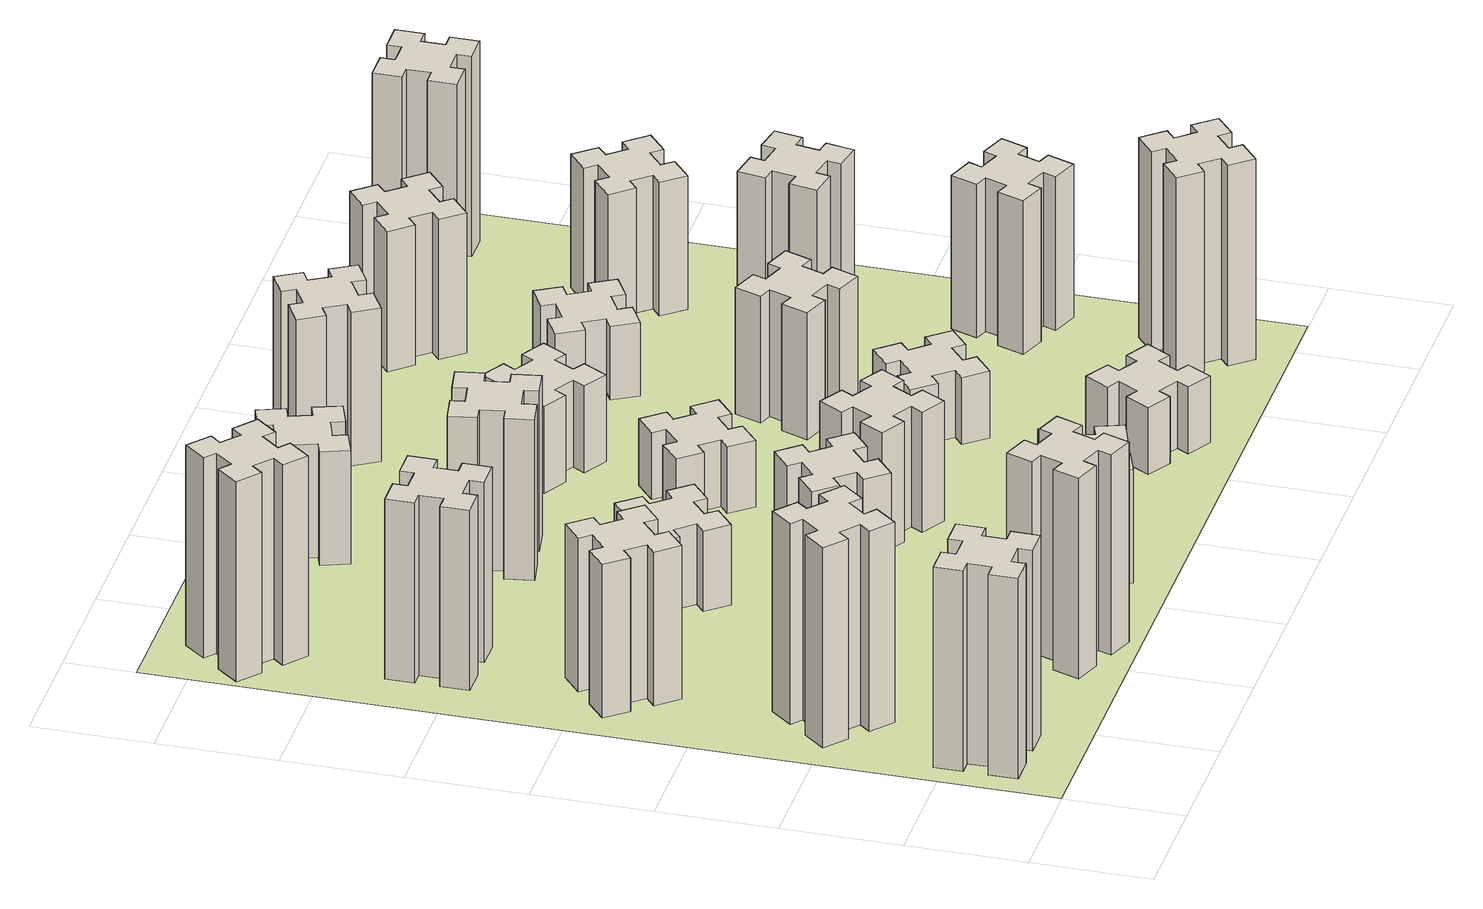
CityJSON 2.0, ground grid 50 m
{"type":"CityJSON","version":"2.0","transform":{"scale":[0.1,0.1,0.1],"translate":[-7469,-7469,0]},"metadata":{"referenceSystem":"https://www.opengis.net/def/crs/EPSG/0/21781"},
"CityObjects":{
"building1":{"type":"Building","attributes":{"class":"1000","function":"1000","usage":"1000","yearOfConstruction":2016,"roofType":"1000","measuredHeight":90,"storeysAboveGround":30,"storeysBelowGround":0},"geometry":[{"type":"Solid","lod":"1","boundaries":[[[[0,1,2,3,4,5,6,7,8,9,10,11,12,13,14,15,16,17,18,19]],[[17,16,20,21]],[[16,15,22,20]],[[15,14,23,22]],[[14,13,24,23]],[[13,12,25,24]],[[12,11,26,25]],[[11,10,27,26]],[[10,9,28,27]],[[9,8,29,28]],[[8,7,30,29]],[[7,6,31,30]],[[6,5,32,31]],[[5,4,33,32]],[[4,3,34,33]],[[3,2,35,34]],[[2,1,36,35]],[[1,0,37,36]],[[0,19,38,37]],[[19,18,39,38]],[[18,17,21,39]],[[24,25,26,27,28,29,30,31,32,33,34,35,36,37,38,39,21,20,22,23]]]]}]},
"building2":{"type":"Building","attributes":{"class":"1000","function":"1000","usage":"1000","yearOfConstruction":2016,"roofType":"1000","measuredHeight":90,"storeysAboveGround":30,"storeysBelowGround":0},"geometry":[{"type":"Solid","lod":"1","boundaries":[[[[40,41,42,43,44,45,46,47,48,49,50,51,52,53,54,55,56,57,58,59]],[[57,56,60,61]],[[56,55,62,60]],[[55,54,63,62]],[[54,53,64,63]],[[53,52,65,64]],[[52,51,66,65]],[[51,50,67,66]],[[50,49,68,67]],[[49,48,69,68]],[[48,47,70,69]],[[47,46,71,70]],[[46,45,72,71]],[[45,44,73,72]],[[44,43,74,73]],[[43,42,75,74]],[[42,41,76,75]],[[41,40,77,76]],[[40,59,78,77]],[[59,58,79,78]],[[58,57,61,79]],[[64,65,66,67,68,69,70,71,72,73,74,75,76,77,78,79,61,60,62,63]]]]}]},
"building3":{"type":"Building","attributes":{"class":"1000","function":"1000","usage":"1000","yearOfConstruction":2016,"roofType":"1000","measuredHeight":69,"storeysAboveGround":30,"storeysBelowGround":0},"geometry":[{"type":"Solid","lod":"1","boundaries":[[[[80,81,82,83,84,85,86,87,88,89,90,91,92,93,94,95,96,97,98,99]],[[97,96,100,101]],[[96,95,102,100]],[[95,94,103,102]],[[94,93,104,103]],[[93,92,105,104]],[[92,91,106,105]],[[91,90,107,106]],[[90,89,108,107]],[[89,88,109,108]],[[88,87,110,109]],[[87,86,111,110]],[[86,85,112,111]],[[85,84,113,112]],[[84,83,114,113]],[[83,82,115,114]],[[82,81,116,115]],[[81,80,117,116]],[[80,99,118,117]],[[99,98,119,118]],[[98,97,101,119]],[[104,105,106,107,108,109,110,111,112,113,114,115,116,117,118,119,101,100,102,103]]]]}]},
"building4":{"type":"Building","attributes":{"class":"1000","function":"1000","usage":"1000","yearOfConstruction":2016,"roofType":"1000","measuredHeight":81,"storeysAboveGround":30,"storeysBelowGround":0},"geometry":[{"type":"Solid","lod":"1","boundaries":[[[[120,121,122,123,124,125,126,127,128,129,130,131,132,133,134,135,136,137,138,139]],[[137,136,140,141]],[[136,135,142,140]],[[135,134,143,142]],[[134,133,144,143]],[[133,132,145,144]],[[132,131,146,145]],[[131,130,147,146]],[[130,129,148,147]],[[129,128,149,148]],[[128,127,150,149]],[[127,126,151,150]],[[126,125,152,151]],[[125,124,153,152]],[[124,123,154,153]],[[123,122,155,154]],[[122,121,156,155]],[[121,120,157,156]],[[120,139,158,157]],[[139,138,159,158]],[[138,137,141,159]],[[144,145,146,147,148,149,150,151,152,153,154,155,156,157,158,159,141,140,142,143]]]]}]},
"building5":{"type":"Building","attributes":{"class":"1000","function":"1000","usage":"1000","yearOfConstruction":2016,"roofType":"1000","measuredHeight":90,"storeysAboveGround":30,"storeysBelowGround":0},"geometry":[{"type":"Solid","lod":"1","boundaries":[[[[160,161,162,163,164,165,166,167,168,169,170,171,172,173,174,175,176,177,178,179]],[[177,176,180,181]],[[176,175,182,180]],[[175,174,183,182]],[[174,173,184,183]],[[173,172,185,184]],[[172,171,186,185]],[[171,170,187,186]],[[170,169,188,187]],[[169,168,189,188]],[[168,167,190,189]],[[167,166,191,190]],[[166,165,192,191]],[[165,164,193,192]],[[164,163,194,193]],[[163,162,195,194]],[[162,161,196,195]],[[161,160,197,196]],[[160,179,198,197]],[[179,178,199,198]],[[178,177,181,199]],[[184,185,186,187,188,189,190,191,192,193,194,195,196,197,198,199,181,180,182,183]]]]}]},
"building6":{"type":"Building","attributes":{"class":"1000","function":"1000","usage":"1000","yearOfConstruction":2016,"roofType":"1000","measuredHeight":90,"storeysAboveGround":30,"storeysBelowGround":0},"geometry":[{"type":"Solid","lod":"1","boundaries":[[[[200,201,202,203,204,205,206,207,208,209,210,211,212,213,214,215,216,217,218,219]],[[217,216,220,221]],[[216,215,222,220]],[[215,214,223,222]],[[214,213,224,223]],[[213,212,225,224]],[[212,211,226,225]],[[211,210,227,226]],[[210,209,228,227]],[[209,208,229,228]],[[208,207,230,229]],[[207,206,231,230]],[[206,205,232,231]],[[205,204,233,232]],[[204,203,234,233]],[[203,202,235,234]],[[202,201,236,235]],[[201,200,237,236]],[[200,219,238,237]],[[219,218,239,238]],[[218,217,221,239]],[[224,225,226,227,228,229,230,231,232,233,234,235,236,237,238,239,221,220,222,223]]]]}]},
"building7":{"type":"Building","attributes":{"class":"1000","function":"1000","usage":"1000","yearOfConstruction":2016,"roofType":"1000","measuredHeight":69,"storeysAboveGround":30,"storeysBelowGround":0},"geometry":[{"type":"Solid","lod":"1","boundaries":[[[[240,241,242,243,244,245,246,247,248,249,250,251,252,253,254,255,256,257,258,259]],[[257,256,260,261]],[[256,255,262,260]],[[255,254,263,262]],[[254,253,264,263]],[[253,252,265,264]],[[252,251,266,265]],[[251,250,267,266]],[[250,249,268,267]],[[249,248,269,268]],[[248,247,270,269]],[[247,246,271,270]],[[246,245,272,271]],[[245,244,273,272]],[[244,243,274,273]],[[243,242,275,274]],[[242,241,276,275]],[[241,240,277,276]],[[240,259,278,277]],[[259,258,279,278]],[[258,257,261,279]],[[264,265,266,267,268,269,270,271,272,273,274,275,276,277,278,279,261,260,262,263]]]]}]},
"building8":{"type":"Building","attributes":{"class":"1000","function":"1000","usage":"1000","yearOfConstruction":2016,"roofType":"1000","measuredHeight":36,"storeysAboveGround":30,"storeysBelowGround":0},"geometry":[{"type":"Solid","lod":"1","boundaries":[[[[280,281,282,283,284,285,286,287,288,289,290,291,292,293,294,295,296,297,298,299]],[[297,296,300,301]],[[296,295,302,300]],[[295,294,303,302]],[[294,293,304,303]],[[293,292,305,304]],[[292,291,306,305]],[[291,290,307,306]],[[290,289,308,307]],[[289,288,309,308]],[[288,287,310,309]],[[287,286,311,310]],[[286,285,312,311]],[[285,284,313,312]],[[284,283,314,313]],[[283,282,315,314]],[[282,281,316,315]],[[281,280,317,316]],[[280,299,318,317]],[[299,298,319,318]],[[298,297,301,319]],[[304,305,306,307,308,309,310,311,312,313,314,315,316,317,318,319,301,300,302,303]]]]}]},
"building9":{"type":"Building","attributes":{"class":"1000","function":"1000","usage":"1000","yearOfConstruction":2016,"roofType":"1000","measuredHeight":51,"storeysAboveGround":30,"storeysBelowGround":0},"geometry":[{"type":"Solid","lod":"1","boundaries":[[[[320,321,322,323,324,325,326,327,328,329,330,331,332,333,334,335,336,337,338,339]],[[337,336,340,341]],[[336,335,342,340]],[[335,334,343,342]],[[334,333,344,343]],[[333,332,345,344]],[[332,331,346,345]],[[331,330,347,346]],[[330,329,348,347]],[[329,328,349,348]],[[328,327,350,349]],[[327,326,351,350]],[[326,325,352,351]],[[325,324,353,352]],[[324,323,354,353]],[[323,322,355,354]],[[322,321,356,355]],[[321,320,357,356]],[[320,339,358,357]],[[339,338,359,358]],[[338,337,341,359]],[[344,345,346,347,348,349,350,351,352,353,354,355,356,357,358,359,341,340,342,343]]]]}]},
"building10":{"type":"Building","attributes":{"class":"1000","function":"1000","usage":"1000","yearOfConstruction":2016,"roofType":"1000","measuredHeight":72,"storeysAboveGround":30,"storeysBelowGround":0},"geometry":[{"type":"Solid","lod":"1","boundaries":[[[[360,361,362,363,364,365,366,367,368,369,370,371,372,373,374,375,376,377,378,379]],[[377,376,380,381]],[[376,375,382,380]],[[375,374,383,382]],[[374,373,384,383]],[[373,372,385,384]],[[372,371,386,385]],[[371,370,387,386]],[[370,369,388,387]],[[369,368,389,388]],[[368,367,390,389]],[[367,366,391,390]],[[366,365,392,391]],[[365,364,393,392]],[[364,363,394,393]],[[363,362,395,394]],[[362,361,396,395]],[[361,360,397,396]],[[360,379,398,397]],[[379,378,399,398]],[[378,377,381,399]],[[384,385,386,387,388,389,390,391,392,393,394,395,396,397,398,399,381,380,382,383]]]]}]},
"building11":{"type":"Building","attributes":{"class":"1000","function":"1000","usage":"1000","yearOfConstruction":2016,"roofType":"1000","measuredHeight":51,"storeysAboveGround":30,"storeysBelowGround":0},"geometry":[{"type":"Solid","lod":"1","boundaries":[[[[400,401,402,403,404,405,406,407,408,409,410,411,412,413,414,415,416,417,418,419]],[[417,416,420,421]],[[416,415,422,420]],[[415,414,423,422]],[[414,413,424,423]],[[413,412,425,424]],[[412,411,426,425]],[[411,410,427,426]],[[410,409,428,427]],[[409,408,429,428]],[[408,407,430,429]],[[407,406,431,430]],[[406,405,432,431]],[[405,404,433,432]],[[404,403,434,433]],[[403,402,435,434]],[[402,401,436,435]],[[401,400,437,436]],[[400,419,438,437]],[[419,418,439,438]],[[418,417,421,439]],[[424,425,426,427,428,429,430,431,432,433,434,435,436,437,438,439,421,420,422,423]]]]}]},
"building12":{"type":"Building","attributes":{"class":"1000","function":"1000","usage":"1000","yearOfConstruction":2016,"roofType":"1000","measuredHeight":54,"storeysAboveGround":30,"storeysBelowGround":0},"geometry":[{"type":"Solid","lod":"1","boundaries":[[[[440,441,442,443,444,445,446,447,448,449,450,451,452,453,454,455,456,457,458,459]],[[457,456,460,461]],[[456,455,462,460]],[[455,454,463,462]],[[454,453,464,463]],[[453,452,465,464]],[[452,451,466,465]],[[451,450,467,466]],[[450,449,468,467]],[[449,448,469,468]],[[448,447,470,469]],[[447,446,471,470]],[[446,445,472,471]],[[445,444,473,472]],[[444,443,474,473]],[[443,442,475,474]],[[442,441,476,475]],[[441,440,477,476]],[[440,459,478,477]],[[459,458,479,478]],[[458,457,461,479]],[[464,465,466,467,468,469,470,471,472,473,474,475,476,477,478,479,461,460,462,463]]]]}]},
"building13":{"type":"Building","attributes":{"class":"1000","function":"1000","usage":"1000","yearOfConstruction":2016,"roofType":"1000","measuredHeight":30,"storeysAboveGround":30,"storeysBelowGround":0},"geometry":[{"type":"Solid","lod":"1","boundaries":[[[[480,481,482,483,484,485,486,487,488,489,490,491,492,493,494,495,496,497,498,499]],[[497,496,500,501]],[[496,495,502,500]],[[495,494,503,502]],[[494,493,504,503]],[[493,492,505,504]],[[492,491,506,505]],[[491,490,507,506]],[[490,489,508,507]],[[489,488,509,508]],[[488,487,510,509]],[[487,486,511,510]],[[486,485,512,511]],[[485,484,513,512]],[[484,483,514,513]],[[483,482,515,514]],[[482,481,516,515]],[[481,480,517,516]],[[480,499,518,517]],[[499,498,519,518]],[[498,497,501,519]],[[504,505,506,507,508,509,510,511,512,513,514,515,516,517,518,519,501,500,502,503]]]]}]},
"building14":{"type":"Building","attributes":{"class":"1000","function":"1000","usage":"1000","yearOfConstruction":2016,"roofType":"1000","measuredHeight":39,"storeysAboveGround":30,"storeysBelowGround":0},"geometry":[{"type":"Solid","lod":"1","boundaries":[[[[520,521,522,523,524,525,526,527,528,529,530,531,532,533,534,535,536,537,538,539]],[[537,536,540,541]],[[536,535,542,540]],[[535,534,543,542]],[[534,533,544,543]],[[533,532,545,544]],[[532,531,546,545]],[[531,530,547,546]],[[530,529,548,547]],[[529,528,549,548]],[[528,527,550,549]],[[527,526,551,550]],[[526,525,552,551]],[[525,524,553,552]],[[524,523,554,553]],[[523,522,555,554]],[[522,521,556,555]],[[521,520,557,556]],[[520,539,558,557]],[[539,538,559,558]],[[538,537,541,559]],[[544,545,546,547,548,549,550,551,552,553,554,555,556,557,558,559,541,540,542,543]]]]}]},
"building15":{"type":"Building","attributes":{"class":"1000","function":"1000","usage":"1000","yearOfConstruction":2016,"roofType":"1000","measuredHeight":30,"storeysAboveGround":30,"storeysBelowGround":0},"geometry":[{"type":"Solid","lod":"1","boundaries":[[[[560,561,562,563,564,565,566,567,568,569,570,571,572,573,574,575,576,577,578,579]],[[577,576,580,581]],[[576,575,582,580]],[[575,574,583,582]],[[574,573,584,583]],[[573,572,585,584]],[[572,571,586,585]],[[571,570,587,586]],[[570,569,588,587]],[[569,568,589,588]],[[568,567,590,589]],[[567,566,591,590]],[[566,565,592,591]],[[565,564,593,592]],[[564,563,594,593]],[[563,562,595,594]],[[562,561,596,595]],[[561,560,597,596]],[[560,579,598,597]],[[579,578,599,598]],[[578,577,581,599]],[[584,585,586,587,588,589,590,591,592,593,594,595,596,597,598,599,581,580,582,583]]]]}]},
"building16":{"type":"Building","attributes":{"class":"1000","function":"1000","usage":"1000","yearOfConstruction":2016,"roofType":"1000","measuredHeight":69,"storeysAboveGround":30,"storeysBelowGround":0},"geometry":[{"type":"Solid","lod":"1","boundaries":[[[[600,601,602,603,604,605,606,607,608,609,610,611,612,613,614,615,616,617,618,619]],[[617,616,620,621]],[[616,615,622,620]],[[615,614,623,622]],[[614,613,624,623]],[[613,612,625,624]],[[612,611,626,625]],[[611,610,627,626]],[[610,609,628,627]],[[609,608,629,628]],[[608,607,630,629]],[[607,606,631,630]],[[606,605,632,631]],[[605,604,633,632]],[[604,603,634,633]],[[603,602,635,634]],[[602,601,636,635]],[[601,600,637,636]],[[600,619,638,637]],[[619,618,639,638]],[[618,617,621,639]],[[624,625,626,627,628,629,630,631,632,633,634,635,636,637,638,639,621,620,622,623]]]]}]},
"building17":{"type":"Building","attributes":{"class":"1000","function":"1000","usage":"1000","yearOfConstruction":2016,"roofType":"1000","measuredHeight":30,"storeysAboveGround":30,"storeysBelowGround":0},"geometry":[{"type":"Solid","lod":"1","boundaries":[[[[640,641,642,643,644,645,646,647,648,649,650,651,652,653,654,655,656,657,658,659]],[[657,656,660,661]],[[656,655,662,660]],[[655,654,663,662]],[[654,653,664,663]],[[653,652,665,664]],[[652,651,666,665]],[[651,650,667,666]],[[650,649,668,667]],[[649,648,669,668]],[[648,647,670,669]],[[647,646,671,670]],[[646,645,672,671]],[[645,644,673,672]],[[644,643,674,673]],[[643,642,675,674]],[[642,641,676,675]],[[641,640,677,676]],[[640,659,678,677]],[[659,658,679,678]],[[658,657,661,679]],[[664,665,666,667,668,669,670,671,672,673,674,675,676,677,678,679,661,660,662,663]]]]}]},
"building18":{"type":"Building","attributes":{"class":"1000","function":"1000","usage":"1000","yearOfConstruction":2016,"roofType":"1000","measuredHeight":57,"storeysAboveGround":30,"storeysBelowGround":0},"geometry":[{"type":"Solid","lod":"1","boundaries":[[[[680,681,682,683,684,685,686,687,688,689,690,691,692,693,694,695,696,697,698,699]],[[697,696,700,701]],[[696,695,702,700]],[[695,694,703,702]],[[694,693,704,703]],[[693,692,705,704]],[[692,691,706,705]],[[691,690,707,706]],[[690,689,708,707]],[[689,688,709,708]],[[688,687,710,709]],[[687,686,711,710]],[[686,685,712,711]],[[685,684,713,712]],[[684,683,714,713]],[[683,682,715,714]],[[682,681,716,715]],[[681,680,717,716]],[[680,699,718,717]],[[699,698,719,718]],[[698,697,701,719]],[[704,705,706,707,708,709,710,711,712,713,714,715,716,717,718,719,701,700,702,703]]]]}]},
"building19":{"type":"Building","attributes":{"class":"1000","function":"1000","usage":"1000","yearOfConstruction":2016,"roofType":"1000","measuredHeight":33,"storeysAboveGround":30,"storeysBelowGround":0},"geometry":[{"type":"Solid","lod":"1","boundaries":[[[[720,721,722,723,724,725,726,727,728,729,730,731,732,733,734,735,736,737,738,739]],[[737,736,740,741]],[[736,735,742,740]],[[735,734,743,742]],[[734,733,744,743]],[[733,732,745,744]],[[732,731,746,745]],[[731,730,747,746]],[[730,729,748,747]],[[729,728,749,748]],[[728,727,750,749]],[[727,726,751,750]],[[726,725,752,751]],[[725,724,753,752]],[[724,723,754,753]],[[723,722,755,754]],[[722,721,756,755]],[[721,720,757,756]],[[720,739,758,757]],[[739,738,759,758]],[[738,737,741,759]],[[744,745,746,747,748,749,750,751,752,753,754,755,756,757,758,759,741,740,742,743]]]]}]},
"building20":{"type":"Building","attributes":{"class":"1000","function":"1000","usage":"1000","yearOfConstruction":2016,"roofType":"1000","measuredHeight":90,"storeysAboveGround":30,"storeysBelowGround":0},"geometry":[{"type":"Solid","lod":"1","boundaries":[[[[760,761,762,763,764,765,766,767,768,769,770,771,772,773,774,775,776,777,778,779]],[[777,776,780,781]],[[776,775,782,780]],[[775,774,783,782]],[[774,773,784,783]],[[773,772,785,784]],[[772,771,786,785]],[[771,770,787,786]],[[770,769,788,787]],[[769,768,789,788]],[[768,767,790,789]],[[767,766,791,790]],[[766,765,792,791]],[[765,764,793,792]],[[764,763,794,793]],[[763,762,795,794]],[[762,761,796,795]],[[761,760,797,796]],[[760,779,798,797]],[[779,778,799,798]],[[778,777,781,799]],[[784,785,786,787,788,789,790,791,792,793,794,795,796,797,798,799,781,780,782,783]]]]}]},
"building21":{"type":"Building","attributes":{"class":"1000","function":"1000","usage":"1000","yearOfConstruction":2016,"roofType":"1000","measuredHeight":63,"storeysAboveGround":30,"storeysBelowGround":0},"geometry":[{"type":"Solid","lod":"1","boundaries":[[[[800,801,802,803,804,805,806,807,808,809,810,811,812,813,814,815,816,817,818,819]],[[817,816,820,821]],[[816,815,822,820]],[[815,814,823,822]],[[814,813,824,823]],[[813,812,825,824]],[[812,811,826,825]],[[811,810,827,826]],[[810,809,828,827]],[[809,808,829,828]],[[808,807,830,829]],[[807,806,831,830]],[[806,805,832,831]],[[805,804,833,832]],[[804,803,834,833]],[[803,802,835,834]],[[802,801,836,835]],[[801,800,837,836]],[[800,819,838,837]],[[819,818,839,838]],[[818,817,821,839]],[[824,825,826,827,828,829,830,831,832,833,834,835,836,837,838,839,821,820,822,823]]]]}]},
"building22":{"type":"Building","attributes":{"class":"1000","function":"1000","usage":"1000","yearOfConstruction":2016,"roofType":"1000","measuredHeight":69,"storeysAboveGround":30,"storeysBelowGround":0},"geometry":[{"type":"Solid","lod":"1","boundaries":[[[[840,841,842,843,844,845,846,847,848,849,850,851,852,853,854,855,856,857,858,859]],[[857,856,860,861]],[[856,855,862,860]],[[855,854,863,862]],[[854,853,864,863]],[[853,852,865,864]],[[852,851,866,865]],[[851,850,867,866]],[[850,849,868,867]],[[849,848,869,868]],[[848,847,870,869]],[[847,846,871,870]],[[846,845,872,871]],[[845,844,873,872]],[[844,843,874,873]],[[843,842,875,874]],[[842,841,876,875]],[[841,840,877,876]],[[840,859,878,877]],[[859,858,879,878]],[[858,857,861,879]],[[864,865,866,867,868,869,870,871,872,873,874,875,876,877,878,879,861,860,862,863]]]]}]},
"building23":{"type":"Building","attributes":{"class":"1000","function":"1000","usage":"1000","yearOfConstruction":2016,"roofType":"1000","measuredHeight":66,"storeysAboveGround":30,"storeysBelowGround":0},"geometry":[{"type":"Solid","lod":"1","boundaries":[[[[880,881,882,883,884,885,886,887,888,889,890,891,892,893,894,895,896,897,898,899]],[[897,896,900,901]],[[896,895,902,900]],[[895,894,903,902]],[[894,893,904,903]],[[893,892,905,904]],[[892,891,906,905]],[[891,890,907,906]],[[890,889,908,907]],[[889,888,909,908]],[[888,887,910,909]],[[887,886,911,910]],[[886,885,912,911]],[[885,884,913,912]],[[884,883,914,913]],[[883,882,915,914]],[[882,881,916,915]],[[881,880,917,916]],[[880,899,918,917]],[[899,898,919,918]],[[898,897,901,919]],[[904,905,906,907,908,909,910,911,912,913,914,915,916,917,918,919,901,900,902,903]]]]}]},
"building24":{"type":"Building","attributes":{"class":"1000","function":"1000","usage":"1000","yearOfConstruction":2016,"roofType":"1000","measuredHeight":60,"storeysAboveGround":30,"storeysBelowGround":0},"geometry":[{"type":"Solid","lod":"1","boundaries":[[[[920,921,922,923,924,925,926,927,928,929,930,931,932,933,934,935,936,937,938,939]],[[937,936,940,941]],[[936,935,942,940]],[[935,934,943,942]],[[934,933,944,943]],[[933,932,945,944]],[[932,931,946,945]],[[931,930,947,946]],[[930,929,948,947]],[[929,928,949,948]],[[928,927,950,949]],[[927,926,951,950]],[[926,925,952,951]],[[925,924,953,952]],[[924,923,954,953]],[[923,922,955,954]],[[922,921,956,955]],[[921,920,957,956]],[[920,939,958,957]],[[939,938,959,958]],[[938,937,941,959]],[[944,945,946,947,948,949,950,951,952,953,954,955,956,957,958,959,941,940,942,943]]]]}]},
"building25":{"type":"Building","attributes":{"class":"1000","function":"1000","usage":"1000","yearOfConstruction":2016,"roofType":"1000","measuredHeight":90,"storeysAboveGround":30,"storeysBelowGround":0},"geometry":[{"type":"Solid","lod":"1","boundaries":[[[[960,961,962,963,964,965,966,967,968,969,970,971,972,973,974,975,976,977,978,979]],[[977,976,980,981]],[[976,975,982,980]],[[975,974,983,982]],[[974,973,984,983]],[[973,972,985,984]],[[972,971,986,985]],[[971,970,987,986]],[[970,969,988,987]],[[969,968,989,988]],[[968,967,990,989]],[[967,966,991,990]],[[966,965,992,991]],[[965,964,993,992]],[[964,963,994,993]],[[963,962,995,994]],[[962,961,996,995]],[[961,960,997,996]],[[960,979,998,997]],[[979,978,999,998]],[[978,977,981,999]],[[984,985,986,987,988,989,990,991,992,993,994,995,996,997,998,999,981,980,982,983]]]]}]},
"landuse1":{"type":"LandUse","attributes":{"name":"plot1","function":"1010"},"geometry":[{"type":"MultiSurface","lod":"1","boundaries":[[[1000,1001,1002,1003]]]}]}
},
"vertices":[
[165,425,0],[165,325,0],[105,325,0],[105,205,0],[225,205,0],[225,265,0],[325,265,0],[325,205,0],[445,205,0],[445,325,0],[385,325,0],[385,425,0],[445,425,0],[445,545,0],[325,545,0],[325,485,0],[225,485,0],[225,545,0],[105,545,0],[105,425,0],[225,485,900],[225,545,900],[325,485,900],[325,545,900],[445,545,900],[445,425,900],[385,425,900],[385,325,900],[445,325,900],[445,205,900],[325,205,900],[325,265,900],[225,265,900],[225,205,900],[105,205,900],[105,325,900],[165,325,900],[165,425,900],[105,425,900],[105,545,900],
[484,1067,0],[408,1132,0],[446,1178,0],[354,1255,0],[277,1163,0],[323,1124,0],[259,1048,0],[213,1086,0],[136,994,0],[228,917,0],[266,963,0],[343,899,0],[304,853,0],[396,776,0],[473,868,0],[427,906,0],[492,983,0],[538,944,0],[615,1036,0],[523,1113,0],[492,983,900],[538,944,900],[427,906,900],[473,868,900],[396,776,900],[304,853,900],[343,899,900],[266,963,900],[228,917,900],[136,994,900],[213,1086,900],[259,1048,900],[323,1124,900],[277,1163,900],[354,1255,900],[446,1178,900],[408,1132,900],[484,1067,900],[523,1113,900],[615,1036,900],
[492,1888,0],[427,1964,0],[473,2003,0],[396,2095,0],[304,2018,0],[343,1972,0],[266,1907,0],[228,1953,0],[136,1876,0],[213,1784,0],[259,1823,0],[323,1746,0],[277,1708,0],[354,1616,0],[446,1693,0],[408,1739,0],[484,1803,0],[523,1757,0],[615,1834,0],[538,1926,0],[484,1803,690],[523,1757,690],[408,1739,690],[446,1693,690],[354,1616,690],[277,1708,690],[323,1746,690],[259,1823,690],[213,1784,690],[136,1876,690],[228,1953,690],[266,1907,690],[343,1972,690],[304,2018,690],[396,2095,690],[473,2003,690],[427,1964,690],[492,1888,690],[538,1926,690],[615,1834,690],
[485,2545,0],[485,2645,0],[545,2645,0],[545,2765,0],[425,2765,0],[425,2705,0],[325,2705,0],[325,2765,0],[205,2765,0],[205,2645,0],[265,2645,0],[265,2545,0],[205,2545,0],[205,2425,0],[325,2425,0],[325,2485,0],[425,2485,0],[425,2425,0],[545,2425,0],[545,2545,0],[425,2485,810],[425,2425,810],[325,2485,810],[325,2425,810],[205,2425,810],[205,2545,810],[265,2545,810],[265,2645,810],[205,2645,810],[205,2765,810],[325,2765,810],[325,2705,810],[425,2705,810],[425,2765,810],[545,2765,810],[545,2645,810],[485,2645,810],[485,2545,810],[545,2545,810],[545,2425,810],
[1029,360,0],[995,266,0],[939,287,0],[897,174,0],[1010,133,0],[1031,189,0],[1125,155,0],[1104,99,0],[1217,57,0],[1258,170,0],[1202,191,0],[1236,285,0],[1292,264,0],[1333,377,0],[1220,418,0],[1200,362,0],[1106,396,0],[1127,452,0],[1014,493,0],[973,380,0],[1106,396,900],[1127,452,900],[1200,362,900],[1220,418,900],[1333,377,900],[1292,264,900],[1236,285,900],[1202,191,900],[1258,170,900],[1217,57,900],[1104,99,900],[1125,155,900],[1031,189,900],[1010,133,900],[897,174,900],[939,287,900],[995,266,900],[1029,360,900],[973,380,900],[1014,493,900],
[384,3387,0],[308,3452,0],[346,3498,0],[254,3575,0],[177,3483,0],[223,3444,0],[159,3368,0],[113,3406,0],[36,3314,0],[128,3237,0],[166,3283,0],[243,3219,0],[204,3173,0],[296,3096,0],[373,3188,0],[327,3226,0],[392,3303,0],[438,3264,0],[515,3356,0],[423,3433,0],[392,3303,900],[438,3264,900],[327,3226,900],[373,3188,900],[296,3096,900],[204,3173,900],[243,3219,900],[166,3283,900],[128,3237,900],[36,3314,900],[113,3406,900],[159,3368,900],[223,3444,900],[177,3483,900],[254,3575,900],[346,3498,900],[308,3452,900],[384,3387,900],[423,3433,900],[515,3356,900],
[1083,1332,0],[1006,1267,0],[968,1313,0],[876,1236,0],[953,1144,0],[999,1183,0],[1063,1106,0],[1017,1068,0],[1094,976,0],[1186,1053,0],[1148,1099,0],[1224,1163,0],[1263,1117,0],[1355,1194,0],[1278,1286,0],[1232,1248,0],[1167,1324,0],[1213,1363,0],[1136,1455,0],[1044,1378,0],[1167,1324,690],[1213,1363,690],[1232,1248,690],[1278,1286,690],[1355,1194,690],[1263,1117,690],[1224,1163,690],[1148,1099,690],[1186,1053,690],[1094,976,690],[1017,1068,690],[1063,1106,690],[999,1183,690],[953,1144,690],[876,1236,690],[968,1313,690],[1006,1267,690],[1083,1332,690],[1044,1378,690],[1136,1455,690],
[1083,1972,0],[1006,1907,0],[968,1953,0],[876,1876,0],[953,1784,0],[999,1823,0],[1063,1746,0],[1017,1708,0],[1094,1616,0],[1186,1693,0],[1148,1739,0],[1224,1803,0],[1263,1757,0],[1355,1834,0],[1278,1926,0],[1232,1888,0],[1167,1964,0],[1213,2003,0],[1136,2095,0],[1044,2018,0],[1167,1964,360],[1213,2003,360],[1232,1888,360],[1278,1926,360],[1355,1834,360],[1263,1757,360],[1224,1803,360],[1148,1739,360],[1186,1693,360],[1094,1616,360],[1017,1708,360],[1063,1746,360],[999,1823,360],[953,1784,360],[876,1876,360],[968,1953,360],[1006,1907,360],[1083,1972,360],[1044,2018,360],[1136,2095,360],
[1765,496,0],[1671,462,0],[1650,518,0],[1537,477,0],[1579,364,0],[1635,385,0],[1669,291,0],[1613,270,0],[1654,157,0],[1767,199,0],[1746,255,0],[1840,289,0],[1860,233,0],[1973,274,0],[1932,387,0],[1876,366,0],[1842,460,0],[1898,480,0],[1857,593,0],[1744,552,0],[1842,460,510],[1898,480,510],[1876,366,510],[1932,387,510],[1973,274,510],[1860,233,510],[1840,289,510],[1746,255,510],[1767,199,510],[1654,157,510],[1613,270,510],[1669,291,510],[1635,385,510],[1579,364,510],[1537,477,510],[1650,518,510],[1671,462,510],[1765,496,510],[1744,552,510],[1857,593,510],
[1332,2565,0],[1315,2664,0],[1374,2674,0],[1353,2792,0],[1235,2771,0],[1245,2712,0],[1147,2695,0],[1137,2754,0],[1018,2733,0],[1039,2615,0],[1098,2625,0],[1116,2527,0],[1057,2517,0],[1077,2398,0],[1196,2419,0],[1185,2478,0],[1284,2496,0],[1294,2437,0],[1412,2457,0],[1391,2576,0],[1284,2496,720],[1294,2437,720],[1185,2478,720],[1196,2419,720],[1077,2398,720],[1057,2517,720],[1116,2527,720],[1098,2625,720],[1039,2615,720],[1018,2733,720],[1137,2754,720],[1147,2695,720],[1245,2712,720],[1235,2771,720],[1353,2792,720],[1374,2674,720],[1315,2664,720],[1332,2565,720],[1391,2576,720],[1412,2457,720],
[1125,3456,0],[1031,3422,0],[1010,3478,0],[897,3437,0],[939,3324,0],[995,3345,0],[1029,3251,0],[973,3230,0],[1014,3117,0],[1127,3159,0],[1106,3215,0],[1200,3249,0],[1220,3193,0],[1333,3234,0],[1292,3347,0],[1236,3326,0],[1202,3420,0],[1258,3440,0],[1217,3553,0],[1104,3512,0],[1202,3420,510],[1258,3440,510],[1236,3326,510],[1292,3347,510],[1333,3234,510],[1220,3193,510],[1200,3249,510],[1106,3215,510],[1127,3159,510],[1014,3117,510],[973,3230,510],[1029,3251,510],[995,3345,510],[939,3324,510],[897,3437,510],[1010,3478,510],[1031,3422,510],[1125,3456,510],[1104,3512,510],[1217,3553,510],
[1954,1286,0],[1867,1336,0],[1897,1388,0],[1793,1448,0],[1733,1344,0],[1785,1314,0],[1735,1227,0],[1683,1257,0],[1623,1153,0],[1727,1093,0],[1757,1145,0],[1844,1095,0],[1814,1043,0],[1918,983,0],[1978,1087,0],[1926,1117,0],[1976,1204,0],[2028,1174,0],[2088,1278,0],[1984,1338,0],[1976,1204,540],[2028,1174,540],[1926,1117,540],[1978,1087,540],[1918,983,540],[1814,1043,540],[1844,1095,540],[1757,1145,540],[1727,1093,540],[1623,1153,540],[1683,1257,540],[1735,1227,540],[1785,1314,540],[1733,1344,540],[1793,1448,540],[1897,1388,540],[1867,1336,540],[1954,1286,540],[1984,1338,540],[2088,1278,540],
[1972,1988,0],[1907,2064,0],[1953,2103,0],[1876,2195,0],[1784,2118,0],[1823,2072,0],[1746,2007,0],[1708,2053,0],[1616,1976,0],[1693,1884,0],[1739,1923,0],[1803,1846,0],[1757,1808,0],[1834,1716,0],[1926,1793,0],[1888,1839,0],[1964,1903,0],[2003,1857,0],[2095,1934,0],[2018,2026,0],[1964,1903,300],[2003,1857,300],[1888,1839,300],[1926,1793,300],[1834,1716,300],[1757,1808,300],[1803,1846,300],[1739,1923,300],[1693,1884,300],[1616,1976,300],[1708,2053,300],[1746,2007,300],[1823,2072,300],[1784,2118,300],[1876,2195,300],[1953,2103,300],[1907,2064,300],[1972,1988,300],[2018,2026,300],[2095,1934,300],
[2026,2497,0],[2076,2584,0],[2128,2554,0],[2188,2658,0],[2084,2718,0],[2054,2666,0],[1967,2716,0],[1997,2768,0],[1893,2828,0],[1833,2724,0],[1885,2694,0],[1835,2607,0],[1783,2637,0],[1723,2533,0],[1827,2473,0],[1857,2525,0],[1944,2475,0],[1914,2423,0],[2018,2363,0],[2078,2467,0],[1944,2475,390],[1914,2423,390],[1857,2525,390],[1827,2473,390],[1723,2533,390],[1783,2637,390],[1835,2607,390],[1885,2694,390],[1833,2724,390],[1893,2828,390],[1997,2768,390],[1967,2716,390],[2054,2666,390],[2084,2718,390],[2188,2658,390],[2128,2554,390],[2076,2584,390],[2026,2497,390],[2078,2467,390],[2018,2363,390],
[2766,277,0],[2816,364,0],[2868,334,0],[2928,438,0],[2824,498,0],[2794,446,0],[2707,496,0],[2737,548,0],[2633,608,0],[2573,504,0],[2625,474,0],[2575,387,0],[2523,417,0],[2463,313,0],[2567,253,0],[2597,305,0],[2684,255,0],[2654,203,0],[2758,143,0],[2818,247,0],[2684,255,300],[2654,203,300],[2597,305,300],[2567,253,300],[2463,313,300],[2523,417,300],[2575,387,300],[2625,474,300],[2573,504,300],[2633,608,300],[2737,548,300],[2707,496,300],[2794,446,300],[2824,498,300],[2928,438,300],[2868,334,300],[2816,364,300],[2766,277,300],[2818,247,300],[2758,143,300],
[1844,3556,0],[1757,3506,0],[1727,3558,0],[1623,3498,0],[1683,3394,0],[1735,3424,0],[1785,3337,0],[1733,3307,0],[1793,3203,0],[1897,3263,0],[1867,3315,0],[1954,3365,0],[1984,3313,0],[2088,3373,0],[2028,3477,0],[1976,3447,0],[1926,3534,0],[1978,3564,0],[1918,3668,0],[1814,3608,0],[1926,3534,690],[1978,3564,690],[1976,3447,690],[2028,3477,690],[2088,3373,690],[1984,3313,690],[1954,3365,690],[1867,3315,690],[1897,3263,690],[1793,3203,690],[1733,3307,690],[1785,3337,690],[1735,3424,690],[1683,3394,690],[1623,3498,690],[1727,3558,690],[1757,3506,690],[1844,3556,690],[1814,3608,690],[1918,3668,690],
[2628,1099,0],[2704,1163,0],[2743,1117,0],[2835,1194,0],[2758,1286,0],[2712,1248,0],[2647,1324,0],[2693,1363,0],[2616,1455,0],[2524,1378,0],[2563,1332,0],[2486,1267,0],[2448,1313,0],[2356,1236,0],[2433,1144,0],[2479,1183,0],[2543,1106,0],[2497,1068,0],[2574,976,0],[2666,1053,0],[2543,1106,300],[2497,1068,300],[2479,1183,300],[2433,1144,300],[2356,1236,300],[2448,1313,300],[2486,1267,300],[2563,1332,300],[2524,1378,300],[2616,1455,300],[2693,1363,300],[2647,1324,300],[2712,1248,300],[2758,1286,300],[2835,1194,300],[2743,1117,300],[2704,1163,300],[2628,1099,300],[2666,1053,300],[2574,976,300],
[2682,1671,0],[2716,1765,0],[2772,1744,0],[2813,1857,0],[2700,1898,0],[2680,1842,0],[2586,1876,0],[2607,1932,0],[2494,1973,0],[2453,1860,0],[2509,1840,0],[2475,1746,0],[2419,1767,0],[2377,1654,0],[2490,1613,0],[2511,1669,0],[2605,1635,0],[2584,1579,0],[2697,1537,0],[2738,1650,0],[2605,1635,570],[2584,1579,570],[2511,1669,570],[2490,1613,570],[2377,1654,570],[2419,1767,570],[2475,1746,570],[2509,1840,570],[2453,1860,570],[2494,1973,570],[2607,1932,570],[2586,1876,570],[2680,1842,570],[2700,1898,570],[2813,1857,570],[2772,1744,570],[2716,1765,570],[2682,1671,570],[2738,1650,570],[2697,1537,570],
[2475,2584,0],[2525,2497,0],[2473,2467,0],[2533,2363,0],[2637,2423,0],[2607,2475,0],[2694,2525,0],[2724,2473,0],[2828,2533,0],[2768,2637,0],[2716,2607,0],[2666,2694,0],[2718,2724,0],[2658,2828,0],[2554,2768,0],[2584,2716,0],[2497,2666,0],[2467,2718,0],[2363,2658,0],[2423,2554,0],[2497,2666,330],[2467,2718,330],[2584,2716,330],[2554,2768,330],[2658,2828,330],[2718,2724,330],[2666,2694,330],[2716,2607,330],[2768,2637,330],[2828,2533,330],[2724,2473,330],[2694,2525,330],[2607,2475,330],[2637,2423,330],[2533,2363,330],[2473,2467,330],[2525,2497,330],[2475,2584,330],[2423,2554,330],[2363,2658,330],
[3468,259,0],[3544,323,0],[3583,277,0],[3675,354,0],[3598,446,0],[3552,408,0],[3487,484,0],[3533,523,0],[3456,615,0],[3364,538,0],[3403,492,0],[3326,427,0],[3288,473,0],[3196,396,0],[3273,304,0],[3319,343,0],[3383,266,0],[3337,228,0],[3414,136,0],[3506,213,0],[3383,266,900],[3337,228,900],[3319,343,900],[3273,304,900],[3196,396,900],[3288,473,900],[3326,427,900],[3403,492,900],[3364,538,900],[3456,615,900],[3533,523,900],[3487,484,900],[3552,408,900],[3598,446,900],[3675,354,900],[3583,277,900],[3544,323,900],[3468,259,900],[3506,213,900],[3414,136,900],
[2812,3368,0],[2747,3444,0],[2793,3483,0],[2716,3575,0],[2624,3498,0],[2663,3452,0],[2586,3387,0],[2548,3433,0],[2456,3356,0],[2533,3264,0],[2579,3303,0],[2643,3226,0],[2597,3188,0],[2674,3096,0],[2766,3173,0],[2728,3219,0],[2804,3283,0],[2843,3237,0],[2935,3314,0],[2858,3406,0],[2804,3283,630],[2843,3237,630],[2728,3219,630],[2766,3173,630],[2674,3096,630],[2597,3188,630],[2643,3226,630],[2579,3303,630],[2533,3264,630],[2456,3356,630],[2548,3433,630],[2586,3387,630],[2663,3452,630],[2624,3498,630],[2716,3575,630],[2793,3483,630],[2747,3444,630],[2812,3368,630],[2858,3406,630],[2935,3314,630],
[3351,1029,0],[3445,995,0],[3424,939,0],[3537,897,0],[3578,1010,0],[3522,1031,0],[3556,1125,0],[3612,1104,0],[3653,1217,0],[3540,1258,0],[3520,1202,0],[3426,1236,0],[3447,1292,0],[3334,1333,0],[3293,1220,0],[3349,1200,0],[3315,1106,0],[3259,1127,0],[3217,1014,0],[3330,973,0],[3315,1106,690],[3259,1127,690],[3349,1200,690],[3293,1220,690],[3334,1333,690],[3447,1292,690],[3426,1236,690],[3520,1202,690],[3540,1258,690],[3653,1217,690],[3612,1104,690],[3556,1125,690],[3522,1031,690],[3578,1010,690],[3537,897,690],[3424,939,690],[3445,995,690],[3351,1029,690],[3330,973,690],[3217,1014,690],
[3267,1856,0],[3365,1838,0],[3355,1779,0],[3473,1758,0],[3494,1877,0],[3435,1887,0],[3452,1985,0],[3511,1975,0],[3532,2093,0],[3414,2114,0],[3404,2055,0],[3305,2072,0],[3316,2131,0],[3197,2152,0],[3177,2034,0],[3236,2024,0],[3218,1925,0],[3159,1936,0],[3138,1817,0],[3257,1797,0],[3218,1925,660],[3159,1936,660],[3236,2024,660],[3177,2034,660],[3197,2152,660],[3316,2131,660],[3305,2072,660],[3404,2055,660],[3414,2114,660],[3532,2093,660],[3511,1975,660],[3452,1985,660],[3435,1887,660],[3494,1877,660],[3473,1758,660],[3355,1779,660],[3365,1838,660],[3267,1856,660],[3257,1797,660],[3138,1817,660],
[3119,2563,0],[3183,2486,0],[3137,2448,0],[3214,2356,0],[3306,2433,0],[3268,2479,0],[3344,2543,0],[3383,2497,0],[3475,2574,0],[3398,2666,0],[3352,2628,0],[3287,2704,0],[3333,2743,0],[3256,2835,0],[3164,2758,0],[3203,2712,0],[3126,2647,0],[3088,2693,0],[2996,2616,0],[3073,2524,0],[3126,2647,600],[3088,2693,600],[3203,2712,600],[3164,2758,600],[3256,2835,600],[3333,2743,600],[3287,2704,600],[3352,2628,600],[3398,2666,600],[3475,2574,600],[3383,2497,600],[3344,2543,600],[3268,2479,600],[3306,2433,600],[3214,2356,600],[3137,2448,600],[3183,2486,600],[3119,2563,600],[3073,2524,600],[2996,2616,600],
[3285,3325,0],[3385,3325,0],[3385,3265,0],[3505,3265,0],[3505,3385,0],[3445,3385,0],[3445,3485,0],[3505,3485,0],[3505,3605,0],[3385,3605,0],[3385,3545,0],[3285,3545,0],[3285,3605,0],[3165,3605,0],[3165,3485,0],[3225,3485,0],[3225,3385,0],[3165,3385,0],[3165,3265,0],[3285,3265,0],[3225,3385,900],[3165,3385,900],[3225,3485,900],[3165,3485,900],[3165,3605,900],[3285,3605,900],[3285,3545,900],[3385,3545,900],[3385,3605,900],[3505,3605,900],[3505,3485,900],[3445,3485,900],[3445,3385,900],[3505,3385,900],[3505,3265,900],[3385,3265,900],[3385,3325,900],[3285,3325,900],[3285,3265,900],[3165,3265,900],
[5,3705,0],[3705,3705,0],[3705,5,0],[5,5,0]
]}
